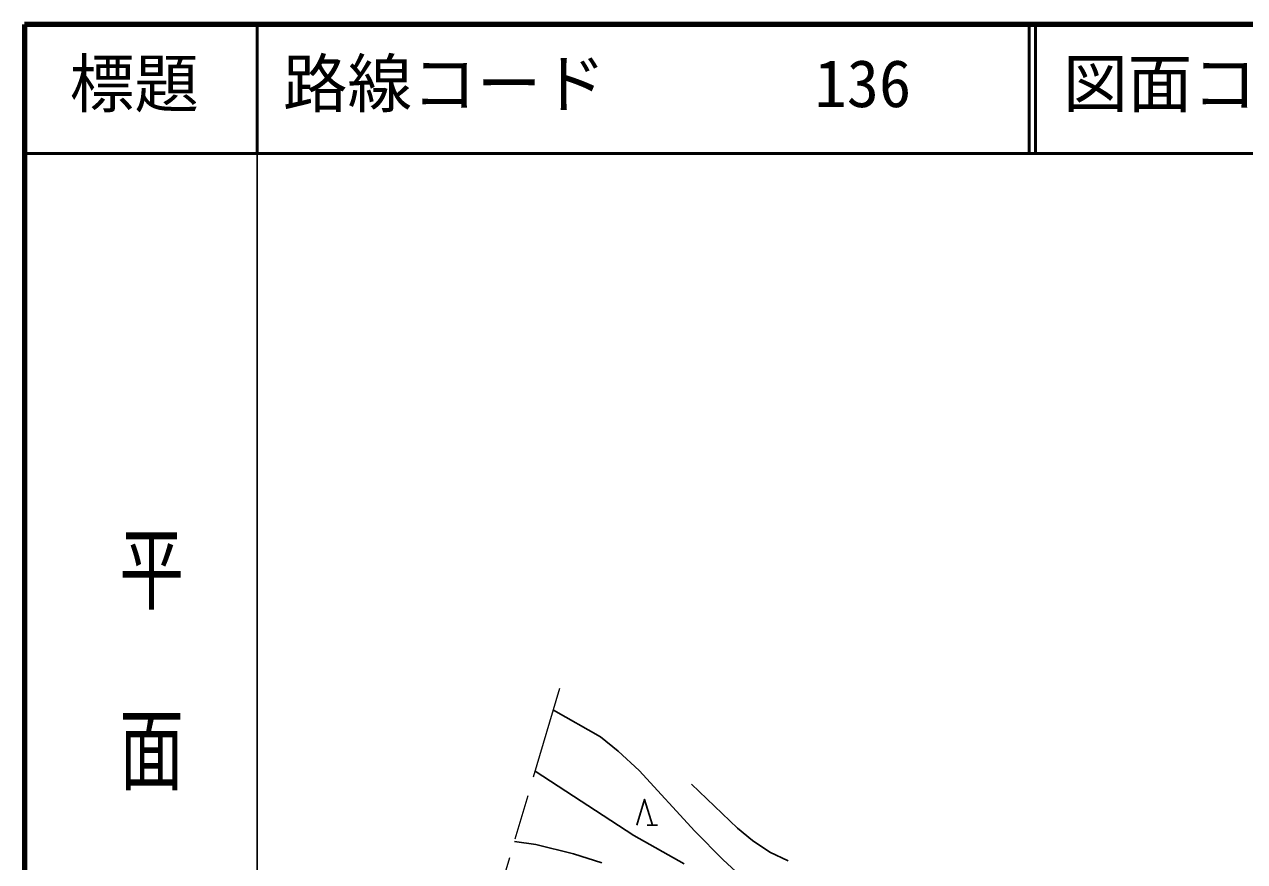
# Model space of a CAD drawing. Units: millimetres, scale not verified. Extents: x 40000 to 680000, y 20000 to 380000.
# Drawn here: x 40000 to 134424, y 315227 to 380000 of the extents above; entities that cross this region are included whole.
import ezdxf
from ezdxf.enums import TextEntityAlignment as Align

# ---------------------------------------------------------------- set-up
doc = ezdxf.new("R2010")
doc.units = ezdxf.units.MM
doc.header["$LTSCALE"] = 1000
doc.linetypes.add('CHAIN', pattern=[18.5, 12, -1.5, 3.5, -1.5])
for name, color, linetype, lineweight in [('M-BGD', 7, 'Continuous', 25), ('M-BMK', 2, 'CHAIN', 13), ('M-TTL', 2, 'Continuous', 140), ('M-TTL-BAND', 7, 'Continuous', 25), ('M-TTL-LINE', 7, 'Continuous', 50), ('M-TTL-TXT', 7, 'Continuous', 13)]:
    doc.layers.add(name, color=color, linetype=linetype, lineweight=lineweight)
doc.styles.add('@ＭＳ ゴシック', font='')
doc.styles.add('ＭＳ ゴシック', font='')
doc.styles.get('@ＭＳ ゴシック').set_extended_font_data('@MS Gothic')
doc.styles.get('ＭＳ ゴシック').set_extended_font_data('MS Gothic')

# ---------------------------------------------------------------- blocks, each defined once
blk = doc.blocks.new('BUHIN18')
at = {"layer": 'M-BGD'}
blk.add_line((490, -888), (1252, -643), dxfattribs=at)
blk.add_lwpolyline([(-276, -1134), (-306, 952), (885, -760)], dxfattribs=at)

msp = doc.modelspace()

# ---------------------------------------------------------------- linework, layer by layer
at = {"layer": 'M-BGD'}
for p, q in [((80937, 326955), (84585, 324874)), ((84585, 324874), (85935, 323781)), ((85935, 323781), (87567, 322282)), ((79533, 322211), (87156, 317246)), ((87567, 322282), (91886, 317577)), ((91632, 321209), (95180, 317807)), ((91886, 317577), (94078, 315353)), ((95180, 317807), (96348, 316870)), ((77924, 316773), (79566, 316546)), ((79566, 316546), (82503, 315817)), ((87156, 317246), (91044, 315057)), ((96348, 316870), (97686, 315945)), ((82503, 315817), (84674, 315121)), ((97686, 315945), (99091, 315280)), ((94078, 315353), (95711, 313855))]:
    msp.add_line(p, q, dxfattribs=at)
at = {"layer": 'M-BMK'}
msp.add_line((63658, 268566), (81437, 328644), dxfattribs=at)
at = {"layer": 'M-TTL'}
for p, q in [((40000, 380000), (40000, 20000)), ((680000, 380000), (40000, 380000))]:
    msp.add_line(p, q, dxfattribs=at)
at = {"layer": 'M-TTL-BAND'}
msp.add_line((58000, 370000), (58000, 20000), dxfattribs=at)
at = {"layer": 'M-TTL-LINE'}
for p, q in [((58000, 380000), (58000, 370000)), ((117750, 380000), (117750, 370000)), ((118250, 380000), (118250, 370000)), ((40000, 370000), (680000, 370000))]:
    msp.add_line(p, q, dxfattribs=at)

# ---------------------------------------------------------------- block references
at = {"rotation": 342.17339}
msp.add_blockref('BUHIN18', (87998, 319036), dxfattribs=at)

# ---------------------------------------------------------------- texts
at = {"layer": 'M-TTL-BAND', "style": '@ＭＳ ゴシック', "width": 1.4}
msp.add_text('平  面  図', height=3666, rotation=270, dxfattribs=at).set_placement((49777, 306475), align=Align.MIDDLE_RIGHT)
at = {"layer": 'M-TTL-TXT', "style": 'ＭＳ ゴシック'}
for s, p in [('標題', (43500, 372500)), ('路線コード', (60000, 372500)), ('136', (101142, 372500)), ('図面コード', (120380, 372500))]:
    msp.add_text(s, height=3666, dxfattribs=at).set_placement(p, align=Align.BOTTOM_LEFT)

doc.saveas('drawing.dxf')
